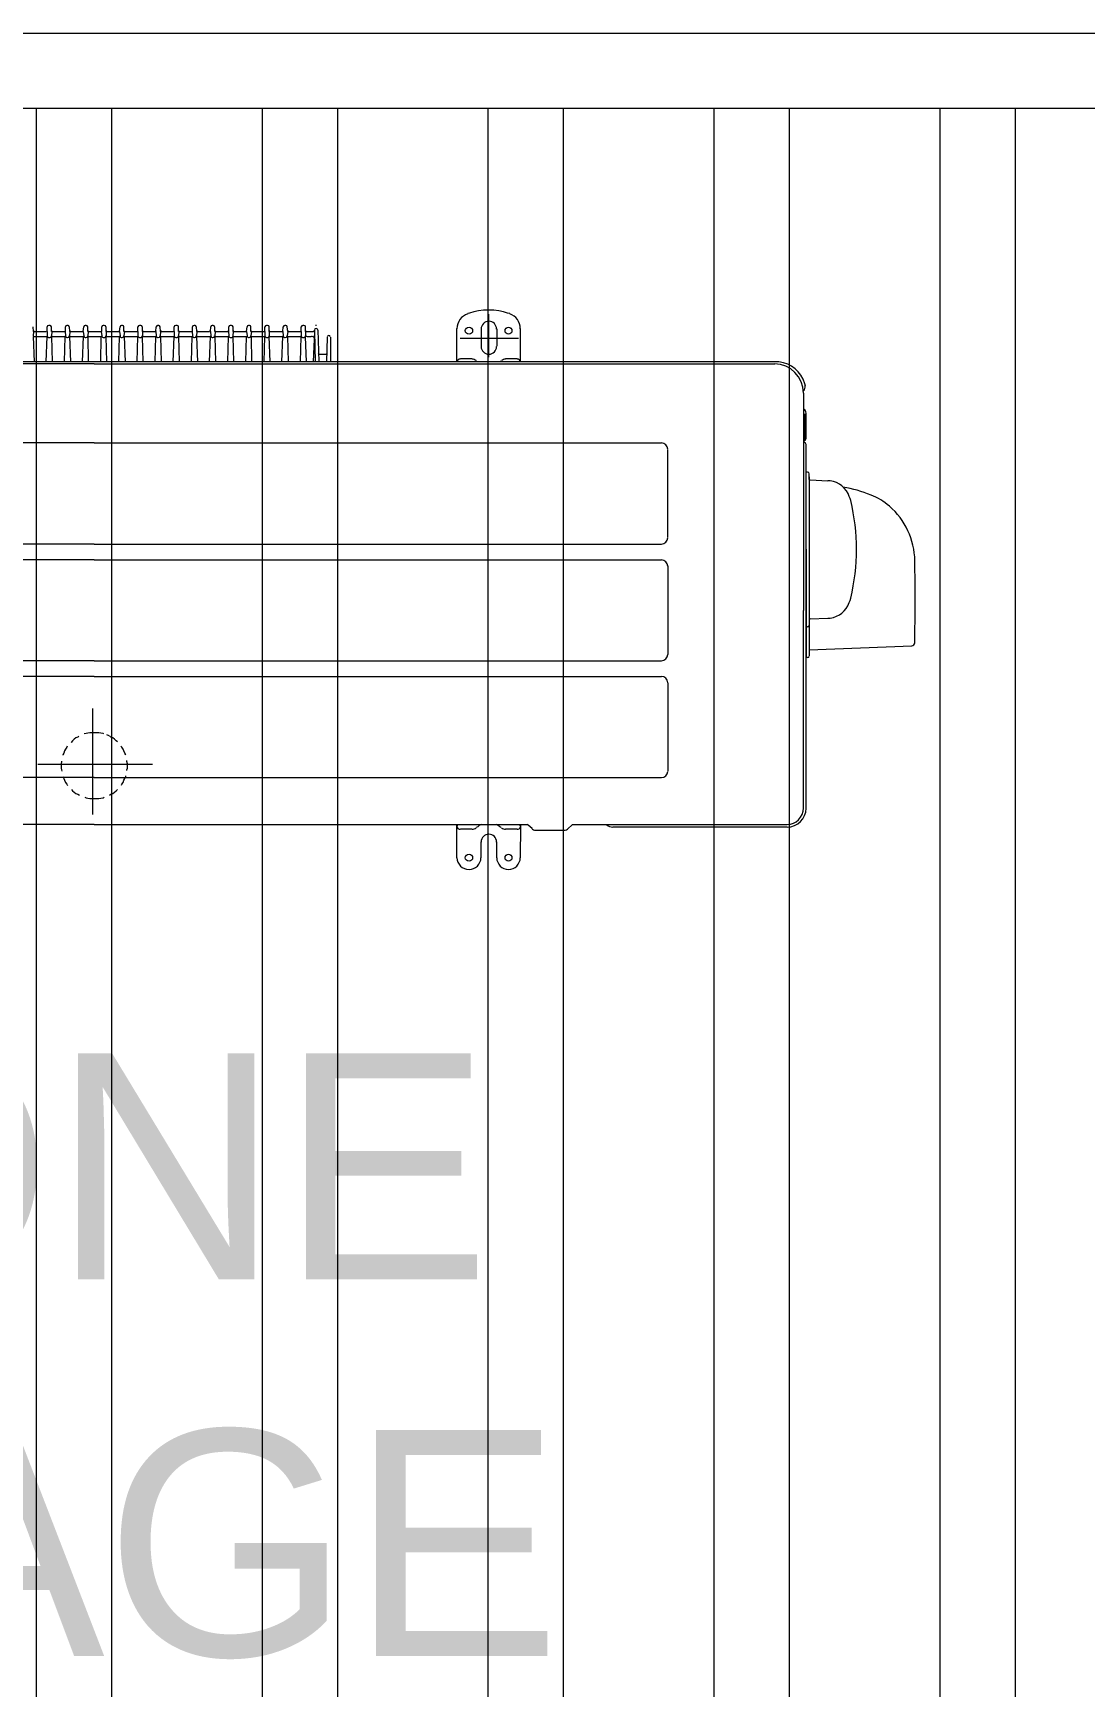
# Model space of a CAD drawing. Header units: inches. Extents: x -114 to 635, y -137 to 57.
# Drawn here: x -49.757 to -49.058, y 29.563 to 30.661 of the extents above; entities that cross this region are included whole.
import ezdxf

# ---------------------------------------------------------------- set-up
doc = ezdxf.new("R2010")
doc.units = ezdxf.units.IN
doc.header["$MEASUREMENT"] = 0
doc.layers.get('0').update_dxf_attribs({"lineweight": 5})
for name, color, linetype, lineweight in [('GENERAL TEXT', 4, 'Continuous', 5), ('HATCH', 15, 'Continuous', 0), ('UTILITIES', 141, 'Continuous', 0)]:
    doc.layers.add(name, color=color, linetype=linetype, lineweight=lineweight)
doc.styles.get("Standard").update_dxf_attribs({"font": 'arial.ttf'})

# ---------------------------------------------------------------- blocks, each defined once
blk = doc.blocks.new('AC PLAN')
for p, q in [((196623.4, 93437.3), (196623.4, 93453.2)), ((196624, 93437.4), (196624, 93453.2))]:
    blk.add_line(p, q)
blk.add_lwpolyline([(196626.1, 93297), (196694.2, 93299.6, 0.397089), (196696.1, 93301.6, 0.009553), (196696.2, 93356.1, 0.212893), (196679.3, 93392.3, 0.083936), (196667.1, 93399.7, 0.050382), (196648.6, 93405, 0.116758)], format="xyb")
for points, knots in [([(196427.3, 93520.1), (196427.3, 93520.1), (196425.8, 93520.4), (196425.8, 93520.4), (196425.8, 93520.4), (196418.9, 93523.1), (196407.7, 93523.1), (196400.6, 93520.4), (196400.6, 93520.4), (196400.6, 93520.4), (196399.5, 93520.1), (196399.5, 93520.1)], [0, 0, 0, 0, 0.333333, 0.333333, 0.333333, 0.333333, 0.666667, 0.666667, 0.666667, 0.666667, 1, 1, 1, 1]), ([(196402.6, 93508.8), (196402.6, 93510), (196401.5, 93511.1), (196400.2, 93511.1), (196400.2, 93511.1), (196398.8, 93511.1), (196397.7, 93510), (196397.7, 93508.8), (196397.7, 93508.8), (196397.7, 93507.5), (196398.8, 93506.5), (196400.2, 93506.5), (196400.2, 93506.5), (196401.5, 93506.5), (196402.6, 93507.5), (196402.6, 93508.8)], [0, 0, 0, 0, 0.25, 0.25, 0.25, 0.25, 0.5, 0.5, 0.5, 0.5, 0.75, 0.75, 0.75, 0.75, 1, 1, 1, 1]), ([(196428.7, 93508.8), (196428.7, 93510), (196427.7, 93511.1), (196426.4, 93511.1), (196426.4, 93511.1), (196425.1, 93511.1), (196424.1, 93510), (196424.1, 93508.8), (196424.1, 93508.8), (196424.1, 93507.5), (196425.1, 93506.5), (196426.4, 93506.5), (196426.4, 93506.5), (196427.7, 93506.5), (196428.7, 93507.5), (196428.7, 93508.8)], [0, 0, 0, 0, 0.25, 0.25, 0.25, 0.25, 0.5, 0.5, 0.5, 0.5, 0.75, 0.75, 0.75, 0.75, 1, 1, 1, 1]), ([(196623.5, 93472), (196623.5, 93472), (196623.2, 93473.5), (196623.2, 93473.5), (196623.2, 93473.5), (196620.2, 93482), (196614.6, 93486.7), (196605.8, 93488.2), (196605.8, 93488.2), (196605.8, 93488.2), (196603.2, 93488.2), (196603.2, 93488.2)], [0, 0, 0, 0, 0.333333, 0.333333, 0.333333, 0.333333, 0.666667, 0.666667, 0.666667, 0.666667, 1, 1, 1, 1]), ([(196653.3, 93397.3), (196653.3, 93397.3), (196652.7, 93398.7), (196652.7, 93398.7), (196652.7, 93398.7), (196650.8, 93404.1), (196645.8, 93408.5), (196640, 93409.2), (196640, 93409.2), (196640, 93409.2), (196638.5, 93409.2), (196638.5, 93409.2)], [0, 0, 0, 0, 0.333333, 0.333333, 0.333333, 0.333333, 0.666667, 0.666667, 0.666667, 0.666667, 1, 1, 1, 1]), ([(196653.3, 93329.7), (196653.3, 93329.7), (196653.6, 93331.2), (196653.6, 93331.2), (196653.6, 93331.2), (196658.9, 93353), (196658.7, 93374.2), (196653.6, 93396.1), (196653.6, 93396.1), (196653.6, 93396.1), (196653.3, 93397.3), (196653.3, 93397.3)], [0, 0, 0, 0, 0.333333, 0.333333, 0.333333, 0.333333, 0.666667, 0.666667, 0.666667, 0.666667, 1, 1, 1, 1]), ([(196638.5, 93317.9), (196638.5, 93317.9), (196640, 93317.9), (196640, 93317.9), (196640, 93317.9), (196646.2, 93319), (196650.4, 93322.4), (196652.7, 93328.3), (196652.7, 93328.3), (196652.7, 93328.3), (196653.3, 93329.7), (196653.3, 93329.7)], [0, 0, 0, 0, 0.333333, 0.333333, 0.333333, 0.333333, 0.666667, 0.666667, 0.666667, 0.666667, 1, 1, 1, 1]), ([(196154.3, 93241.9), (196154.3, 93241.9), (196152.8, 93241.9), (196152.8, 93241.9), (196152.8, 93241.9), (196152.8, 93241.9), (196151.4, 93241.9), (196151.4, 93241.9), (196151.4, 93241.9), (196151.4, 93241.9), (196149.9, 93241.9), (196149.9, 93241.9), (196149.9, 93241.9), (196149.9, 93241.9), (196148.5, 93241.9), (196148.5, 93241.9)], [0, 0, 0, 0, 0.25, 0.25, 0.25, 0.25, 0.5, 0.5, 0.5, 0.5, 0.75, 0.75, 0.75, 0.75, 1, 1, 1, 1]), ([(196129.4, 93221.3), (196129.4, 93221.3), (196129.4, 93219.9), (196129.4, 93219.9), (196129.4, 93219.9), (196129.4, 93219.9), (196129.4, 93218.4), (196129.4, 93218.4)], [0, 0, 0, 0, 0.5, 0.5, 0.5, 0.5, 1, 1, 1, 1]), ([(196173.4, 93218.4), (196173.4, 93218.4), (196173.4, 93219.9), (196173.4, 93219.9), (196173.4, 93219.9), (196173.4, 93219.9), (196173.4, 93221.3), (196173.4, 93221.3)], [0, 0, 0, 0, 0.5, 0.5, 0.5, 0.5, 1, 1, 1, 1]), ([(196136.9, 93203.4), (196136.9, 93203.4), (196138.1, 93202.5), (196138.1, 93202.5), (196138.1, 93202.5), (196138.1, 93202.5), (196139.2, 93201.6), (196139.2, 93201.6)], [0, 0, 0, 0, 0.5, 0.5, 0.5, 0.5, 1, 1, 1, 1]), ([(196139.2, 93201.6), (196139.2, 93201.6), (196140.4, 93201), (196140.4, 93201), (196140.4, 93201), (196140.4, 93201), (196141.5, 93200.5), (196141.5, 93200.5)], [0, 0, 0, 0, 0.5, 0.5, 0.5, 0.5, 1, 1, 1, 1]), ([(196148.5, 93198.2), (196148.5, 93198.2), (196149.9, 93198.2), (196149.9, 93198.2), (196149.9, 93198.2), (196149.9, 93198.2), (196151.4, 93198.2), (196151.4, 93198.2)], [0, 0, 0, 0, 0.5, 0.5, 0.5, 0.5, 1, 1, 1, 1]), ([(196151.4, 93198.2), (196151.4, 93198.2), (196152.8, 93198.2), (196152.8, 93198.2), (196152.8, 93198.2), (196152.8, 93198.2), (196154.3, 93198.2), (196154.3, 93198.2)], [0, 0, 0, 0, 0.5, 0.5, 0.5, 0.5, 1, 1, 1, 1]), ([(196163.6, 93201.6), (196163.6, 93201.6), (196164.7, 93202.5), (196164.7, 93202.5), (196164.7, 93202.5), (196164.7, 93202.5), (196165.9, 93203.4), (196165.9, 93203.4)], [0, 0, 0, 0, 0.5, 0.5, 0.5, 0.5, 1, 1, 1, 1]), ([(196408.2, 93180.9), (196408.2, 93180.9), (196407, 93180.4), (196407, 93180.4), (196407, 93180.4), (196407, 93180.4), (196406.1, 93179.5), (196406.1, 93179.5), (196406.1, 93179.5), (196406.1, 93179.5), (196405, 93178.9), (196405, 93178.9)], [0, 0, 0, 0, 0.333333, 0.333333, 0.333333, 0.333333, 0.666667, 0.666667, 0.666667, 0.666667, 1, 1, 1, 1]), ([(196421.5, 93178.9), (196421.5, 93178.9), (196420.6, 93179.5), (196420.6, 93179.5), (196420.6, 93179.5), (196420.6, 93179.5), (196419.5, 93180.4), (196419.5, 93180.4), (196419.5, 93180.4), (196419.5, 93180.4), (196418.3, 93180.9), (196418.3, 93180.9)], [0, 0, 0, 0, 0.333333, 0.333333, 0.333333, 0.333333, 0.666667, 0.666667, 0.666667, 0.666667, 1, 1, 1, 1]), ([(196402.6, 93158.9), (196402.6, 93160.1), (196401.5, 93161.2), (196400.2, 93161.2), (196400.2, 93161.2), (196398.8, 93161.2), (196397.7, 93160.1), (196397.7, 93158.9), (196397.7, 93158.9), (196397.7, 93157.6), (196398.8, 93156.6), (196400.2, 93156.6), (196400.2, 93156.6), (196401.5, 93156.6), (196402.6, 93157.6), (196402.6, 93158.9)], [0, 0, 0, 0, 0.25, 0.25, 0.25, 0.25, 0.5, 0.5, 0.5, 0.5, 0.75, 0.75, 0.75, 0.75, 1, 1, 1, 1]), ([(196428.7, 93158.9), (196428.7, 93160.1), (196427.7, 93161.2), (196426.4, 93161.2), (196426.4, 93161.2), (196425.1, 93161.2), (196424.1, 93160.1), (196424.1, 93158.9), (196424.1, 93158.9), (196424.1, 93157.6), (196425.1, 93156.6), (196426.4, 93156.6), (196426.4, 93156.6), (196427.7, 93156.6), (196428.7, 93157.6), (196428.7, 93158.9)], [0, 0, 0, 0, 0.25, 0.25, 0.25, 0.25, 0.5, 0.5, 0.5, 0.5, 0.75, 0.75, 0.75, 0.75, 1, 1, 1, 1])]:
    blk.add_open_spline(points, degree=3, knots=knots)
for points in [[(196111.1, 93508.2), (196111.1, 93508.2), (196110.8, 93511.4), (196110.8, 93511.4)], [(196121.2, 93512.2), (196120.6, 93512.2), (196120.1, 93511.8), (196120.1, 93511.3)], [(196120.1, 93508.2), (196120.1, 93508.2), (196120.1, 93511.4), (196120.1, 93511.4)], [(196121.8, 93512.3), (196121.8, 93512.3), (196121.3, 93512.3), (196121.3, 93512.3)], [(196122.9, 93511.3), (196122.9, 93511.8), (196122.5, 93512.2), (196122, 93512.2)], [(196123, 93508.2), (196123, 93508.2), (196123, 93511.4), (196123, 93511.4)], [(196133.2, 93512.2), (196132.7, 93512.2), (196132.3, 93511.8), (196132.3, 93511.3)], [(196132.3, 93508.2), (196132.3, 93508.2), (196132.3, 93511.4), (196132.3, 93511.4)], [(196134, 93512.3), (196134, 93512.3), (196133.4, 93512.3), (196133.4, 93512.3)], [(196134.8, 93511.3), (196134.8, 93511.8), (196134.3, 93512.2), (196133.8, 93512.2)], [(196135.2, 93508.2), (196135.2, 93508.2), (196134.9, 93511.4), (196134.9, 93511.4)], [(196144.1, 93508.2), (196144.1, 93508.2), (196144.4, 93511.4), (196144.4, 93511.4)], [(196145.4, 93512.2), (196144.9, 93512.2), (196144.5, 93511.8), (196144.4, 93511.3)], [(196145.9, 93512.3), (196145.9, 93512.3), (196145.3, 93512.3), (196145.3, 93512.3)], [(196147, 93511.3), (196147, 93511.8), (196146.5, 93512.2), (196146, 93512.2)], [(196147, 93508.2), (196147, 93508.2), (196147, 93511.4), (196147, 93511.4)], [(196157.3, 93512.2), (196156.8, 93512.2), (196156.3, 93511.8), (196156.3, 93511.3)], [(196156.3, 93508.2), (196156.3, 93508.2), (196156.3, 93511.4), (196156.3, 93511.4)], [(196158, 93512.3), (196158, 93512.3), (196157.5, 93512.3), (196157.5, 93512.3)], [(196159.1, 93511.3), (196159.1, 93511.8), (196158.6, 93512.2), (196158, 93512.2)], [(196159.2, 93508.2), (196159.2, 93508.2), (196159.2, 93511.4), (196159.2, 93511.4)], [(196168.2, 93508.2), (196168.2, 93508.2), (196168.5, 93511.4), (196168.5, 93511.4)], [(196169.5, 93512.2), (196168.9, 93512.2), (196168.5, 93511.8), (196168.5, 93511.3)], [(196170.2, 93512.3), (196170.2, 93512.3), (196169.4, 93512.3), (196169.4, 93512.3)], [(196171, 93511.3), (196171, 93511.8), (196170.6, 93512.2), (196170, 93512.2)], [(196171.1, 93508.2), (196171.1, 93508.2), (196171.1, 93511.4), (196171.1, 93511.4)], [(196181.4, 93512.2), (196180.8, 93512.2), (196180.4, 93511.8), (196180.4, 93511.3)], [(196180.4, 93508.2), (196180.4, 93508.2), (196180.4, 93511.4), (196180.4, 93511.4)], [(196182.1, 93512.3), (196182.1, 93512.3), (196181.5, 93512.3), (196181.5, 93512.3)], [(196183.2, 93511.3), (196183.2, 93511.8), (196182.7, 93512.2), (196182.2, 93512.2)], [(196183.3, 93508.2), (196183.3, 93508.2), (196183.3, 93511.4), (196183.3, 93511.4)], [(196192.3, 93508.2), (196192.3, 93508.2), (196192.5, 93511.4), (196192.5, 93511.4)], [(196193.5, 93512.2), (196193, 93512.2), (196192.6, 93511.8), (196192.5, 93511.3)], [(196194.3, 93512.3), (196194.3, 93512.3), (196193.4, 93512.3), (196193.4, 93512.3)], [(196195.1, 93511.3), (196195.1, 93511.8), (196194.6, 93512.2), (196194.1, 93512.2)], [(196195.4, 93508.2), (196195.4, 93508.2), (196195.2, 93511.4), (196195.2, 93511.4)], [(196205.6, 93512.2), (196204.9, 93512.2), (196204.4, 93511.8), (196204.4, 93511.3)], [(196204.4, 93508.2), (196204.4, 93508.2), (196204.4, 93511.4), (196204.4, 93511.4)], [(196206.2, 93512.3), (196206.2, 93512.3), (196205.6, 93512.3), (196205.6, 93512.3)], [(196207.3, 93511.3), (196207.3, 93511.8), (196206.8, 93512.2), (196206.3, 93512.2)], [(196207.3, 93508.2), (196207.3, 93508.2), (196207.3, 93511.4), (196207.3, 93511.4)], [(196217.6, 93512.2), (196217, 93512.2), (196216.6, 93511.8), (196216.6, 93511.3)], [(196216.6, 93508.2), (196216.6, 93508.2), (196216.6, 93511.4), (196216.6, 93511.4)], [(196218.4, 93512.3), (196218.4, 93512.3), (196217.8, 93512.3), (196217.8, 93512.3)], [(196219.1, 93511.3), (196219.1, 93511.8), (196218.7, 93512.2), (196218.2, 93512.2)], [(196219.5, 93508.2), (196219.5, 93508.2), (196219.2, 93511.4), (196219.2, 93511.4)], [(196228.5, 93508.2), (196228.5, 93508.2), (196228.8, 93511.4), (196228.8, 93511.4)], [(196229.8, 93512.2), (196229.2, 93512.2), (196228.8, 93511.8), (196228.8, 93511.3)], [(196230.2, 93512.3), (196230.2, 93512.3), (196229.6, 93512.3), (196229.6, 93512.3)], [(196231.3, 93511.3), (196231.3, 93511.8), (196230.9, 93512.2), (196230.3, 93512.2)], [(196231.4, 93508.2), (196231.4, 93508.2), (196231.4, 93511.4), (196231.4, 93511.4)], [(196241.6, 93512.2), (196241.1, 93512.2), (196240.7, 93511.8), (196240.7, 93511.3)], [(196240.7, 93508.2), (196240.7, 93508.2), (196240.7, 93511.4), (196240.7, 93511.4)], [(196242.4, 93512.3), (196242.4, 93512.3), (196241.8, 93512.3), (196241.8, 93512.3)], [(196243.5, 93511.3), (196243.5, 93511.8), (196243, 93512.2), (196242.4, 93512.2)], [(196243.6, 93508.2), (196243.6, 93508.2), (196243.6, 93511.4), (196243.6, 93511.4)], [(196252.5, 93508.2), (196252.5, 93508.2), (196252.8, 93511.4), (196252.8, 93511.4)], [(196253.8, 93512.2), (196253.3, 93512.2), (196252.8, 93511.8), (196252.8, 93511.3)], [(196254.3, 93512.3), (196254.3, 93512.3), (196253.7, 93512.3), (196253.7, 93512.3)], [(196255.4, 93511.3), (196255.4, 93511.8), (196254.9, 93512.2), (196254.4, 93512.2)], [(196255.4, 93508.2), (196255.4, 93508.2), (196255.4, 93511.4), (196255.4, 93511.4)], [(196265.7, 93512.2), (196265.1, 93512.2), (196264.7, 93511.8), (196264.7, 93511.3)], [(196264.7, 93508.2), (196264.7, 93508.2), (196264.7, 93511.4), (196264.7, 93511.4)], [(196266.4, 93512.3), (196266.4, 93512.3), (196265.9, 93512.3), (196265.9, 93512.3)], [(196267.5, 93511.3), (196267.5, 93511.8), (196267, 93512.2), (196266.4, 93512.2)], [(196267.6, 93508.2), (196267.6, 93508.2), (196267.6, 93511.4), (196267.6, 93511.4)], [(196276.6, 93508.2), (196276.6, 93508.2), (196276.9, 93511.4), (196276.9, 93511.4)], [(196277.9, 93512.2), (196277.3, 93512.2), (196276.9, 93511.8), (196276.9, 93511.3)], [(196278.6, 93512.3), (196278.6, 93512.3), (196277.8, 93512.3), (196277.8, 93512.3)], [(196279.4, 93511.3), (196279.4, 93511.8), (196279, 93512.2), (196278.4, 93512.2)], [(196279.8, 93508.2), (196279.8, 93508.2), (196279.5, 93511.4), (196279.5, 93511.4)], [(196289.9, 93512.2), (196289.3, 93512.2), (196288.8, 93511.8), (196288.8, 93511.3)], [(196288.8, 93508.2), (196288.8, 93508.2), (196288.8, 93511.4), (196288.8, 93511.4)], [(196290.5, 93512.3), (196290.5, 93512.3), (196289.9, 93512.3), (196289.9, 93512.3)], [(196291.6, 93511.3), (196291.6, 93511.8), (196291.2, 93512.2), (196290.6, 93512.2)], [(196291.7, 93508.2), (196291.7, 93508.2), (196291.7, 93511.4), (196291.7, 93511.4)], [(196298.9, 93512.3), (196298.9, 93512.3), (196298.3, 93512.3), (196298.3, 93512.3)], [(196399.3, 93520), (196395.1, 93518.6), (196392.2, 93514.6), (196392.2, 93510.1)], [(196413.4, 93515.1), (196410.5, 93515.1), (196408.2, 93512.7), (196408.2, 93509.8)], [(196413.4, 93491.2), (196413.4, 93491.2), (196413.4, 93519.7), (196413.4, 93519.7)], [(196418.5, 93509.8), (196418.5, 93512.7), (196416.2, 93515.1), (196413.4, 93515.1)], [(196434.2, 93510.1), (196434.2, 93514.6), (196431.4, 93518.6), (196427.2, 93520)], [(196111.1, 93508.2), (196111.1, 93508.2), (196110.8, 93505.3), (196110.8, 93505.3)], [(196111.2, 93505), (196111.1, 93505), (196110.9, 93504.9), (196110.9, 93504.8)], [(196111.1, 93508.8), (196111.1, 93508.5), (196111.3, 93508.2), (196111.5, 93508.2)], [(196111.1, 93508.2), (196111.1, 93508.2), (196111.1, 93508.2), (196111.1, 93508.2)], [(196111.1, 93505), (196111.1, 93505), (196119.8, 93505), (196119.8, 93505)], [(196111.7, 93488.2), (196111.7, 93488.2), (196111.1, 93505), (196111.1, 93505)], [(196111.7, 93488.2), (196111.7, 93488.2), (196111.1, 93505), (196111.1, 93505)], [(196111.4, 93508.2), (196111.4, 93508.2), (196119.5, 93508.2), (196119.5, 93508.2)], [(196119.5, 93488.2), (196119.5, 93488.2), (196120.1, 93505), (196120.1, 93505)], [(196119.6, 93508.2), (196119.8, 93508.2), (196120, 93508.5), (196120, 93508.8)], [(196120.3, 93504.8), (196120.2, 93504.9), (196120.1, 93505), (196119.9, 93505)], [(196120.1, 93508.2), (196120.1, 93508.2), (196120.1, 93508.2), (196120.1, 93508.2)], [(196120.1, 93508.2), (196120.1, 93508.2), (196120.1, 93505.3), (196120.1, 93505.3)], [(196120.1, 93505.4), (196120.2, 93504.7), (196120.8, 93504.1), (196121.6, 93504.2)], [(196121.6, 93504.2), (196122.3, 93504.2), (196122.9, 93504.7), (196122.9, 93505.4)], [(196123.3, 93505), (196123, 93505), (196122.9, 93504.9), (196122.8, 93504.8)], [(196123, 93508.8), (196123, 93508.5), (196123.3, 93508.2), (196123.6, 93508.2)], [(196123, 93508.2), (196123, 93508.2), (196123.3, 93508.2), (196123.3, 93508.2)], [(196123.3, 93508.2), (196123.3, 93508.2), (196123, 93505.3), (196123, 93505.3)], [(196123.3, 93505), (196123.3, 93505), (196132, 93505), (196132, 93505)], [(196123.6, 93488.2), (196123.6, 93488.2), (196123.3, 93505), (196123.3, 93505)], [(196123.6, 93508.2), (196123.6, 93508.2), (196131.7, 93508.2), (196131.7, 93508.2)], [(196131.7, 93508.2), (196132, 93508.2), (196132.2, 93508.5), (196132.2, 93508.8)], [(196131.7, 93488.2), (196131.7, 93488.2), (196132, 93505), (196132, 93505)], [(196132.4, 93504.8), (196132.3, 93504.9), (196132.2, 93505), (196131.9, 93505)], [(196132, 93508.2), (196132, 93508.2), (196132.3, 93508.2), (196132.3, 93508.2)], [(196132, 93508.2), (196132, 93508.2), (196132.3, 93505.3), (196132.3, 93505.3)], [(196132.3, 93505.4), (196132.3, 93504.7), (196132.9, 93504.1), (196133.6, 93504.2)], [(196133.6, 93504.2), (196134.2, 93504.2), (196134.8, 93504.7), (196134.8, 93505.4)], [(196135.2, 93508.2), (196135.2, 93508.2), (196134.9, 93505.3), (196134.9, 93505.3)], [(196135.3, 93505), (196135.1, 93505), (196135, 93504.9), (196134.9, 93504.8)], [(196135.2, 93508.8), (196135.2, 93508.5), (196135.4, 93508.2), (196135.6, 93508.2)], [(196135.2, 93508.2), (196135.2, 93508.2), (196135.2, 93508.2), (196135.2, 93508.2)], [(196135.7, 93488.2), (196135.7, 93488.2), (196135.2, 93505), (196135.2, 93505)], [(196135.5, 93505), (196135.5, 93505), (196143.9, 93505), (196143.9, 93505)], [(196135.7, 93508.2), (196135.7, 93508.2), (196143.6, 93508.2), (196143.6, 93508.2)], [(196143.6, 93488.2), (196143.6, 93488.2), (196144.2, 93505), (196144.2, 93505)], [(196143.7, 93508.2), (196143.9, 93508.2), (196144.1, 93508.5), (196144.1, 93508.8)], [(196144.3, 93504.8), (196144.3, 93504.9), (196144.1, 93505), (196144, 93505)], [(196144.1, 93508.2), (196144.1, 93508.2), (196144.4, 93505.3), (196144.4, 93505.3)], [(196144.2, 93508.2), (196144.2, 93508.2), (196144.2, 93508.2), (196144.2, 93508.2)], [(196144.4, 93505.4), (196144.5, 93504.7), (196145.1, 93504.1), (196145.8, 93504.2)], [(196145.8, 93504.2), (196146.4, 93504.2), (196146.9, 93504.7), (196147, 93505.4)], [(196147.3, 93505), (196147.1, 93505), (196146.9, 93504.9), (196146.8, 93504.8)], [(196147.3, 93508.2), (196147.3, 93508.2), (196147, 93505.3), (196147, 93505.3)], [(196147.1, 93508.8), (196147.1, 93508.5), (196147.3, 93508.2), (196147.6, 93508.2)], [(196147.1, 93508.2), (196147.1, 93508.2), (196147.3, 93508.2), (196147.3, 93508.2)], [(196147.3, 93505), (196147.3, 93505), (196156, 93505), (196156, 93505)], [(196147.6, 93488.2), (196147.6, 93488.2), (196147.3, 93505), (196147.3, 93505)], [(196147.6, 93508.2), (196147.6, 93508.2), (196155.7, 93508.2), (196155.7, 93508.2)], [(196155.7, 93508.2), (196156, 93508.2), (196156.2, 93508.5), (196156.3, 93508.8)], [(196155.7, 93488.2), (196155.7, 93488.2), (196156, 93505), (196156, 93505)], [(196156, 93508.2), (196156, 93508.2), (196156.3, 93508.2), (196156.3, 93508.2)], [(196156, 93508.2), (196156, 93508.2), (196156.3, 93505.3), (196156.3, 93505.3)], [(196156.5, 93504.8), (196156.4, 93504.9), (196156.2, 93505), (196156, 93505)], [(196156.3, 93505.4), (196156.4, 93504.7), (196157.1, 93504.1), (196157.8, 93504.2)], [(196157.8, 93504.2), (196158.5, 93504.2), (196159.1, 93504.7), (196159.1, 93505.4)], [(196159.5, 93505), (196159.3, 93505), (196159.1, 93504.9), (196159, 93504.8)], [(196159.2, 93508.8), (196159.2, 93508.5), (196159.4, 93508.2), (196159.6, 93508.2)], [(196159.2, 93508.2), (196159.2, 93508.2), (196159.2, 93508.2), (196159.2, 93508.2)], [(196159.2, 93508.2), (196159.2, 93508.2), (196159.2, 93505.3), (196159.2, 93505.3)], [(196159.8, 93488.2), (196159.8, 93488.2), (196159.2, 93505), (196159.2, 93505)], [(196159.5, 93505), (196159.5, 93505), (196168.2, 93505), (196168.2, 93505)], [(196159.8, 93508.2), (196159.8, 93508.2), (196167.9, 93508.2), (196167.9, 93508.2)], [(196167.6, 93488.2), (196167.6, 93488.2), (196168.2, 93505), (196168.2, 93505)], [(196167.7, 93508.2), (196168, 93508.2), (196168.1, 93508.5), (196168.1, 93508.8)], [(196168.4, 93504.8), (196168.3, 93504.9), (196168.2, 93505), (196168, 93505)], [(196168.2, 93508.2), (196168.2, 93508.2), (196168.2, 93508.2), (196168.2, 93508.2)], [(196168.2, 93508.2), (196168.2, 93508.2), (196168.5, 93505.3), (196168.5, 93505.3)], [(196168.5, 93505.4), (196168.5, 93504.7), (196169.1, 93504.1), (196169.8, 93504.2)], [(196169.8, 93504.2), (196170.5, 93504.2), (196171, 93504.7), (196171, 93505.4)], [(196171.4, 93505), (196171.2, 93505), (196171, 93504.9), (196170.9, 93504.8)], [(196171.1, 93508.8), (196171.1, 93508.5), (196171.4, 93508.2), (196171.6, 93508.2)], [(196171.1, 93508.2), (196171.1, 93508.2), (196171.4, 93508.2), (196171.4, 93508.2)], [(196171.4, 93508.2), (196171.4, 93508.2), (196171.1, 93505.3), (196171.1, 93505.3)], [(196171.4, 93505), (196171.4, 93505), (196180.1, 93505), (196180.1, 93505)], [(196172, 93488.2), (196172, 93488.2), (196171.4, 93505), (196171.4, 93505)], [(196171.7, 93508.2), (196171.7, 93508.2), (196179.8, 93508.2), (196179.8, 93508.2)], [(196179.8, 93508.2), (196180.1, 93508.2), (196180.3, 93508.5), (196180.3, 93508.8)], [(196179.8, 93488.2), (196179.8, 93488.2), (196180.4, 93505), (196180.4, 93505)], [(196180.5, 93504.8), (196180.5, 93504.9), (196180.3, 93505), (196180, 93505)], [(196180.4, 93508.2), (196180.4, 93508.2), (196180.4, 93508.2), (196180.4, 93508.2)], [(196180.4, 93508.2), (196180.4, 93508.2), (196180.4, 93505.3), (196180.4, 93505.3)], [(196180.4, 93505.4), (196180.4, 93504.7), (196181.1, 93504.1), (196181.9, 93504.2)], [(196181.9, 93504.2), (196182.6, 93504.2), (196183.2, 93504.7), (196183.2, 93505.4)], [(196183.5, 93505), (196183.3, 93505), (196183.1, 93504.9), (196183, 93504.8)], [(196183.3, 93508.8), (196183.3, 93508.5), (196183.5, 93508.2), (196183.8, 93508.2)], [(196183.3, 93508.2), (196183.3, 93508.2), (196183.3, 93508.2), (196183.3, 93508.2)], [(196183.3, 93508.2), (196183.3, 93508.2), (196183.3, 93505.3), (196183.3, 93505.3)], [(196183.9, 93488.2), (196183.9, 93488.2), (196183.3, 93505), (196183.3, 93505)], [(196183.6, 93505), (196183.6, 93505), (196192.3, 93505), (196192.3, 93505)], [(196183.9, 93508.2), (196183.9, 93508.2), (196192, 93508.2), (196192, 93508.2)], [(196191.7, 93488.2), (196191.7, 93488.2), (196192.3, 93505), (196192.3, 93505)], [(196191.9, 93508.2), (196192.2, 93508.2), (196192.5, 93508.5), (196192.5, 93508.8)], [(196192.7, 93504.8), (196192.6, 93504.9), (196192.4, 93505), (196192.2, 93505)], [(196192.3, 93508.2), (196192.3, 93508.2), (196192.3, 93508.2), (196192.3, 93508.2)], [(196192.3, 93508.2), (196192.3, 93508.2), (196192.5, 93505.3), (196192.5, 93505.3)], [(196192.5, 93505.4), (196192.6, 93504.7), (196193.2, 93504.1), (196193.9, 93504.2)], [(196193.9, 93504.2), (196194.5, 93504.2), (196195.1, 93504.7), (196195.1, 93505.4)], [(196195.4, 93508.2), (196195.4, 93508.2), (196195.2, 93505.3), (196195.2, 93505.3)], [(196195.6, 93505), (196195.4, 93505), (196195.3, 93504.9), (196195.2, 93504.8)], [(196195.5, 93508.8), (196195.5, 93508.5), (196195.6, 93508.2), (196195.8, 93508.2)], [(196195.5, 93508.2), (196195.5, 93508.2), (196195.5, 93508.2), (196195.5, 93508.2)], [(196195.5, 93505), (196195.5, 93505), (196204.1, 93505), (196204.1, 93505)], [(196196, 93488.2), (196196, 93488.2), (196195.5, 93505), (196195.5, 93505)], [(196195.7, 93508.2), (196195.7, 93508.2), (196203.8, 93508.2), (196203.8, 93508.2)], [(196203.8, 93508.2), (196204.1, 93508.2), (196204.4, 93508.5), (196204.4, 93508.8)], [(196203.8, 93488.2), (196203.8, 93488.2), (196204.4, 93505), (196204.4, 93505)], [(196204.6, 93504.8), (196204.5, 93504.9), (196204.3, 93505), (196204.1, 93505)], [(196204.4, 93508.2), (196204.4, 93508.2), (196204.4, 93508.2), (196204.4, 93508.2)], [(196204.4, 93508.2), (196204.4, 93508.2), (196204.4, 93505.3), (196204.4, 93505.3)], [(196204.4, 93505.4), (196204.5, 93504.7), (196205.2, 93504.1), (196206, 93504.2)], [(196206, 93504.2), (196206.6, 93504.2), (196207.2, 93504.7), (196207.3, 93505.4)], [(196207.6, 93505), (196207.4, 93505), (196207.2, 93504.9), (196207.1, 93504.8)], [(196207.3, 93508.8), (196207.3, 93508.5), (196207.6, 93508.2), (196207.9, 93508.2)], [(196207.3, 93508.2), (196207.3, 93508.2), (196207.6, 93508.2), (196207.6, 93508.2)], [(196207.6, 93508.2), (196207.6, 93508.2), (196207.3, 93505.3), (196207.3, 93505.3)], [(196207.6, 93505), (196207.6, 93505), (196216.3, 93505), (196216.3, 93505)], [(196207.9, 93488.2), (196207.9, 93488.2), (196207.6, 93505), (196207.6, 93505)], [(196207.9, 93508.2), (196207.9, 93508.2), (196216, 93508.2), (196216, 93508.2)], [(196216, 93508.2), (196216.3, 93508.2), (196216.5, 93508.5), (196216.5, 93508.8)], [(196216, 93488.2), (196216, 93488.2), (196216.3, 93505), (196216.3, 93505)], [(196216.3, 93508.2), (196216.3, 93508.2), (196216.6, 93508.2), (196216.6, 93508.2)], [(196216.3, 93508.2), (196216.3, 93508.2), (196216.6, 93505.3), (196216.6, 93505.3)], [(196216.8, 93504.8), (196216.7, 93504.9), (196216.5, 93505), (196216.3, 93505)], [(196216.6, 93505.4), (196216.7, 93504.7), (196217.3, 93504.1), (196218, 93504.2)], [(196218, 93504.2), (196218.6, 93504.2), (196219.1, 93504.7), (196219.1, 93505.4)], [(196219.5, 93508.2), (196219.5, 93508.2), (196219.2, 93505.3), (196219.2, 93505.3)], [(196219.6, 93505), (196219.5, 93505), (196219.3, 93504.9), (196219.2, 93504.8)], [(196219.5, 93508.8), (196219.5, 93508.5), (196219.7, 93508.2), (196219.9, 93508.2)], [(196219.5, 93508.2), (196219.5, 93508.2), (196219.5, 93508.2), (196219.5, 93508.2)], [(196220.1, 93488.2), (196220.1, 93488.2), (196219.5, 93505), (196219.5, 93505)], [(196219.8, 93508.2), (196219.8, 93508.2), (196227.9, 93508.2), (196227.9, 93508.2)], [(196219.8, 93505), (196219.8, 93505), (196228.2, 93505), (196228.2, 93505)], [(196227.9, 93488.2), (196227.9, 93488.2), (196228.5, 93505), (196228.5, 93505)], [(196228, 93508.2), (196228.2, 93508.2), (196228.4, 93508.5), (196228.4, 93508.8)], [(196228.7, 93504.8), (196228.6, 93504.9), (196228.5, 93505), (196228.3, 93505)], [(196228.5, 93508.2), (196228.5, 93508.2), (196228.5, 93508.2), (196228.5, 93508.2)], [(196228.5, 93508.2), (196228.5, 93508.2), (196228.8, 93505.3), (196228.8, 93505.3)], [(196228.8, 93505.4), (196228.8, 93504.7), (196229.4, 93504.1), (196230.1, 93504.2)], [(196230.1, 93504.2), (196230.8, 93504.2), (196231.3, 93504.7), (196231.3, 93505.4)], [(196231.6, 93505), (196231.4, 93505), (196231.2, 93504.9), (196231.1, 93504.8)], [(196231.4, 93508.8), (196231.4, 93508.5), (196231.6, 93508.2), (196231.9, 93508.2)], [(196231.4, 93508.2), (196231.4, 93508.2), (196231.7, 93508.2), (196231.7, 93508.2)], [(196231.7, 93508.2), (196231.7, 93508.2), (196231.4, 93505.3), (196231.4, 93505.3)], [(196231.7, 93505), (196231.7, 93505), (196240.4, 93505), (196240.4, 93505)], [(196232, 93488.2), (196232, 93488.2), (196231.7, 93505), (196231.7, 93505)], [(196232, 93508.2), (196232, 93508.2), (196240.1, 93508.2), (196240.1, 93508.2)], [(196240.1, 93508.2), (196240.3, 93508.2), (196240.6, 93508.5), (196240.6, 93508.8)], [(196240.1, 93488.2), (196240.1, 93488.2), (196240.4, 93505), (196240.4, 93505)], [(196240.8, 93504.8), (196240.7, 93504.9), (196240.5, 93505), (196240.3, 93505)], [(196240.4, 93508.2), (196240.4, 93508.2), (196240.7, 93508.2), (196240.7, 93508.2)], [(196240.4, 93508.2), (196240.4, 93508.2), (196240.7, 93505.3), (196240.7, 93505.3)], [(196240.7, 93505.4), (196240.7, 93504.7), (196241.4, 93504.1), (196242.2, 93504.2)], [(196242.2, 93504.2), (196242.9, 93504.2), (196243.4, 93504.7), (196243.5, 93505.4)], [(196243.6, 93508.2), (196243.6, 93508.2), (196243.3, 93505.3), (196243.3, 93505.3)], [(196243.7, 93505), (196243.5, 93505), (196243.4, 93504.9), (196243.3, 93504.8)], [(196244.1, 93488.2), (196244.1, 93488.2), (196243.5, 93505), (196243.5, 93505)], [(196243.6, 93508.8), (196243.6, 93508.5), (196243.7, 93508.2), (196244, 93508.2)], [(196243.6, 93508.2), (196243.6, 93508.2), (196243.6, 93508.2), (196243.6, 93508.2)], [(196243.8, 93505), (196243.8, 93505), (196252.5, 93505), (196252.5, 93505)], [(196244.1, 93508.2), (196244.1, 93508.2), (196252.3, 93508.2), (196252.3, 93508.2)], [(196252, 93488.2), (196252, 93488.2), (196252.5, 93505), (196252.5, 93505)], [(196252.1, 93508.2), (196252.3, 93508.2), (196252.5, 93508.5), (196252.5, 93508.8)], [(196252.7, 93504.8), (196252.6, 93504.9), (196252.5, 93505), (196252.4, 93505)], [(196252.5, 93508.2), (196252.5, 93508.2), (196252.8, 93505.3), (196252.8, 93505.3)], [(196252.6, 93508.2), (196252.6, 93508.2), (196252.6, 93508.2), (196252.6, 93508.2)], [(196252.8, 93505.4), (196252.9, 93504.7), (196253.5, 93504.1), (196254.2, 93504.2)], [(196254.2, 93504.2), (196254.8, 93504.2), (196255.3, 93504.7), (196255.4, 93505.4)], [(196255.7, 93505), (196255.5, 93505), (196255.3, 93504.9), (196255.2, 93504.8)], [(196255.4, 93508.8), (196255.4, 93508.5), (196255.7, 93508.2), (196256, 93508.2)], [(196255.4, 93508.2), (196255.4, 93508.2), (196255.7, 93508.2), (196255.7, 93508.2)], [(196255.7, 93508.2), (196255.7, 93508.2), (196255.4, 93505.3), (196255.4, 93505.3)], [(196255.7, 93505), (196255.7, 93505), (196264.4, 93505), (196264.4, 93505)], [(196256, 93488.2), (196256, 93488.2), (196255.7, 93505), (196255.7, 93505)], [(196256, 93508.2), (196256, 93508.2), (196264.1, 93508.2), (196264.1, 93508.2)], [(196264.1, 93508.2), (196264.4, 93508.2), (196264.6, 93508.5), (196264.7, 93508.8)], [(196264.1, 93488.2), (196264.1, 93488.2), (196264.7, 93505), (196264.7, 93505)], [(196264.9, 93504.8), (196264.8, 93504.9), (196264.6, 93505), (196264.4, 93505)], [(196264.7, 93508.2), (196264.7, 93508.2), (196264.7, 93508.2), (196264.7, 93508.2)], [(196264.7, 93508.2), (196264.7, 93508.2), (196264.7, 93505.3), (196264.7, 93505.3)], [(196264.7, 93505.4), (196264.8, 93504.7), (196265.4, 93504.1), (196266.2, 93504.2)], [(196266.2, 93504.2), (196266.9, 93504.2), (196267.5, 93504.7), (196267.5, 93505.4)], [(196267.9, 93505), (196267.7, 93505), (196267.5, 93504.9), (196267.4, 93504.8)], [(196267.6, 93508.8), (196267.6, 93508.5), (196267.9, 93508.2), (196268.2, 93508.2)], [(196267.6, 93508.2), (196267.6, 93508.2), (196267.6, 93508.2), (196267.6, 93508.2)], [(196267.6, 93508.2), (196267.6, 93508.2), (196267.6, 93505.3), (196267.6, 93505.3)], [(196268.2, 93488.2), (196268.2, 93488.2), (196267.6, 93505), (196267.6, 93505)], [(196267.9, 93505), (196267.9, 93505), (196276.6, 93505), (196276.6, 93505)], [(196268.2, 93508.2), (196268.2, 93508.2), (196276.3, 93508.2), (196276.3, 93508.2)], [(196276, 93488.2), (196276, 93488.2), (196276.6, 93505), (196276.6, 93505)], [(196276.1, 93508.2), (196276.3, 93508.2), (196276.5, 93508.5), (196276.5, 93508.8)], [(196276.8, 93504.8), (196276.7, 93504.9), (196276.6, 93505), (196276.4, 93505)], [(196276.6, 93508.2), (196276.6, 93508.2), (196276.6, 93508.2), (196276.6, 93508.2)], [(196276.6, 93508.2), (196276.6, 93508.2), (196276.9, 93505.3), (196276.9, 93505.3)], [(196276.9, 93505.4), (196276.9, 93504.7), (196277.5, 93504.1), (196278.2, 93504.2)], [(196278.2, 93504.2), (196278.9, 93504.2), (196279.4, 93504.7), (196279.4, 93505.4)], [(196279.8, 93508.2), (196279.8, 93508.2), (196279.5, 93505.3), (196279.5, 93505.3)], [(196279.9, 93505), (196279.7, 93505), (196279.6, 93504.9), (196279.5, 93504.8)], [(196279.8, 93508.8), (196279.8, 93508.5), (196280, 93508.2), (196280.2, 93508.2)], [(196279.8, 93508.2), (196279.8, 93508.2), (196279.8, 93508.2), (196279.8, 93508.2)], [(196279.8, 93505), (196279.8, 93505), (196288.5, 93505), (196288.5, 93505)], [(196280.4, 93488.2), (196280.4, 93488.2), (196279.8, 93505), (196279.8, 93505)], [(196280.1, 93508.2), (196280.1, 93508.2), (196288.2, 93508.2), (196288.2, 93508.2)], [(196288.2, 93508.2), (196288.4, 93508.2), (196288.7, 93508.5), (196288.7, 93508.8)], [(196288.2, 93488.2), (196288.2, 93488.2), (196288.8, 93505), (196288.8, 93505)], [(196288.9, 93504.8), (196288.9, 93504.9), (196288.6, 93505), (196288.4, 93505)], [(196288.8, 93508.2), (196288.8, 93508.2), (196288.8, 93505.3), (196288.8, 93505.3)], [(196288.8, 93508.2), (196288.8, 93508.2), (196288.8, 93508.2), (196288.8, 93508.2)], [(196288.8, 93505.4), (196288.8, 93504.7), (196289.5, 93504.1), (196290.3, 93504.2)], [(196290.3, 93504.2), (196291, 93504.2), (196291.5, 93504.7), (196291.6, 93505.4)], [(196292.6, 93505), (196292.1, 93505), (196291.5, 93504.8), (196291.1, 93504.4)], [(196291.7, 93508.8), (196291.7, 93508.5), (196291.9, 93508.2), (196292.2, 93508.2)], [(196291.7, 93508.2), (196291.7, 93508.2), (196291.7, 93505.3), (196291.7, 93505.3)], [(196291.7, 93508.2), (196291.7, 93508.2), (196291.7, 93508.2), (196291.7, 93508.2)], [(196292.2, 93488.2), (196292.2, 93488.2), (196291.7, 93504.8), (196291.7, 93504.8)], [(196292.2, 93508.2), (196292.2, 93508.2), (196296.9, 93508.2), (196296.9, 93508.2)], [(196292.8, 93505), (196292.8, 93505), (196295.4, 93505), (196295.4, 93505)], [(196297.4, 93504), (196297, 93504.6), (196296.3, 93505), (196295.5, 93505)], [(196297.5, 93508.2), (196297.5, 93508.2), (196296.6, 93488.2), (196296.6, 93488.2)], [(196297, 93508.2), (196297.2, 93508.2), (196297.4, 93508.5), (196297.4, 93508.8)], [(196297.7, 93503.1), (196297.7, 93503.4), (196297.6, 93503.7), (196297.4, 93504)], [(196298.6, 93510.2), (196298, 93510.2), (196297.5, 93509.8), (196297.5, 93509.2)], [(196297.5, 93509.4), (196297.5, 93509.4), (196297.5, 93508.2), (196297.5, 93508.2)], [(196297.5, 93508.2), (196297.5, 93508.2), (196297.5, 93508.2), (196297.5, 93508.2)], [(196297.5, 93508.2), (196297.5, 93508.2), (196298, 93488.2), (196298, 93488.2)], [(196299.7, 93509.2), (196299.7, 93509.8), (196299.2, 93510.2), (196298.6, 93510.2)], [(196299.8, 93509.4), (196299.8, 93509.4), (196300.4, 93488.2), (196300.4, 93488.2)], [(196305.9, 93504.5), (196305.9, 93504.5), (196305.6, 93488.2), (196305.6, 93488.2)], [(196307, 93505.6), (196306.4, 93505.5), (196305.9, 93505.1), (196305.9, 93504.6)], [(196308.1, 93504.6), (196308.1, 93505.1), (196307.6, 93505.6), (196307, 93505.6)], [(196308.2, 93504.5), (196308.2, 93504.5), (196308.2, 93488.2), (196308.2, 93488.2)], [(196392.2, 93488.2), (196392.2, 93488.2), (196392.2, 93510.3), (196392.2, 93510.3)], [(196394.2, 93503.8), (196394.2, 93503.8), (196433, 93503.8), (196433, 93503.8)], [(196408.2, 93510), (196408.2, 93510), (196408.2, 93498.4), (196408.2, 93498.4)], [(196418.6, 93510), (196418.6, 93510), (196418.6, 93498.4), (196418.6, 93498.4)], [(196434.3, 93488.2), (196434.3, 93488.2), (196434.3, 93510.3), (196434.3, 93510.3)], [(196300.1, 93493.6), (196300.1, 93493.3), (196300.3, 93493.2), (196300.6, 93493.2)], [(196300.6, 93493.2), (196300.6, 93493.2), (196305.3, 93493.2), (196305.3, 93493.2)], [(196305.2, 93493.2), (196305.5, 93493.2), (196305.8, 93493.3), (196305.8, 93493.6)], [(196394.4, 93489.9), (196393.4, 93489.9), (196392.5, 93489.2), (196392.3, 93488.3)], [(196402.1, 93490), (196402.1, 93490), (196394.5, 93490), (196394.5, 93490)], [(196404.9, 93488.9), (196404.2, 93489.5), (196403.2, 93489.9), (196402.2, 93489.9)], [(196408.2, 93498.3), (196408.2, 93495.5), (196410.5, 93493.2), (196413.4, 93493.2)], [(196413.4, 93493.2), (196416.2, 93493.2), (196418.5, 93495.5), (196418.5, 93498.3)], [(196424.4, 93489.9), (196423.4, 93489.9), (196422.5, 93489.5), (196421.7, 93488.9)], [(196432.2, 93490), (196432.2, 93490), (196424.4, 93490), (196424.4, 93490)], [(196434.1, 93488.3), (196433.9, 93489.2), (196433.1, 93489.9), (196432.2, 93489.9)], [(196605.9, 93488.2), (196605.9, 93488.2), (195753.5, 93488.2), (195753.5, 93488.2)], [(196151.4, 93486.8), (196151.4, 93486.8), (195753.5, 93486.8), (195753.5, 93486.8)], [(196151.4, 93486.8), (196151.4, 93486.8), (196603.2, 93486.7), (196603.2, 93486.7)], [(196405, 93488.8), (196405, 93488.8), (196405.6, 93488.2), (196405.6, 93488.2)], [(196420.9, 93488.2), (196420.9, 93488.2), (196421.5, 93488.8), (196421.5, 93488.8)], [(196622.2, 93467.3), (196622.2, 93478), (196613.7, 93486.7), (196603.1, 93486.7)], [(196622.2, 93467.4), (196622.2, 93467.4), (196622.3, 93323.1), (196622.3, 93323.1)], [(196622.3, 93468.9), (196623.2, 93469.7), (196623.6, 93470.9), (196623.3, 93472.1)], [(196622.3, 93456.6), (196622.3, 93456.6), (196622.3, 93456.6), (196622.3, 93456.6)], [(196624, 93454), (196624, 93455.1), (196623.4, 93456.2), (196622.4, 93456.7)], [(196624, 93453.2), (196624, 93453.2), (196622.3, 93453.2), (196622.3, 93453.2)], [(196624, 93453.2), (196624, 93453.2), (196624, 93454), (196624, 93454)], [(196151.4, 93434.4), (196151.4, 93434.4), (195774.9, 93434.4), (195774.9, 93434.4)], [(196151.4, 93434.4), (196151.4, 93434.4), (196527.9, 93434.4), (196527.9, 93434.4)], [(196532.1, 93430.1), (196532.1, 93432.4), (196530.3, 93434.3), (196528, 93434.3)], [(196622.2, 93435.8), (196623.3, 93435.9), (196624, 93436.6), (196624, 93437.4)], [(196622.2, 93436.4), (196622.2, 93436.4), (196622.5, 93436.4), (196622.5, 93436.4)], [(196624, 93433.2), (196624, 93433.9), (196623.3, 93434.6), (196622.2, 93434.6)], [(196622.5, 93436.4), (196623, 93436.5), (196623.4, 93436.9), (196623.4, 93437.4)], [(196532.2, 93371.5), (196532.2, 93371.5), (196532.2, 93430), (196532.2, 93430)], [(196624, 93347.7), (196624, 93347.7), (196624, 93433.2), (196624, 93433.2)], [(196624.9, 93414.9), (196624.9, 93414.9), (196624, 93414.9), (196624, 93414.9)], [(196624, 93363.7), (196624, 93363.7), (196624, 93414.9), (196624, 93414.9)], [(196626, 93413.8), (196626, 93414.4), (196625.6, 93414.9), (196625, 93414.9)], [(196626.1, 93410), (196626.1, 93410), (196626.1, 93413.8), (196626.1, 93413.8)], [(196626.1, 93411.8), (196626.1, 93411.8), (196626.1, 93292.9), (196626.1, 93292.9)], [(196626.1, 93410.1), (196626.1, 93409.9), (196626.3, 93409.7), (196626.6, 93409.7)], [(196626.6, 93409.7), (196626.6, 93409.7), (196638.5, 93409.2), (196638.5, 93409.2)], [(196528, 93367.1), (196530.3, 93367.1), (196532.1, 93369), (196532.1, 93371.3)], [(196151.4, 93367.1), (196151.4, 93367.1), (195774.9, 93367.1), (195774.9, 93367.1)], [(196151.4, 93367.1), (196151.4, 93367.1), (196527.9, 93367.1), (196527.9, 93367.1)], [(196624, 93363.7), (196624, 93363.7), (196624, 93291.8), (196624, 93291.8)], [(196151.4, 93356.7), (196151.4, 93356.7), (195774.9, 93356.7), (195774.9, 93356.7)], [(196151.4, 93356.7), (196151.4, 93356.7), (196527.9, 93356.7), (196527.9, 93356.7)], [(196532.1, 93352.5), (196532.1, 93354.8), (196530.3, 93356.6), (196528, 93356.6)], [(196532.2, 93352.6), (196532.2, 93352.6), (196532.2, 93293.8), (196532.2, 93293.8)], [(196624, 93331.8), (196624, 93331.8), (196624, 93347.7), (196624, 93347.7)], [(196624, 93191.4), (196624, 93191.4), (196624, 93331.8), (196624, 93331.8)], [(196622.2, 93191.9), (196622.2, 93191.9), (196622.3, 93323.1), (196622.3, 93323.1)], [(196626.6, 93317.5), (196626.3, 93317.5), (196626.1, 93317.3), (196626.1, 93317)], [(196626.6, 93317.6), (196626.6, 93317.6), (196638.5, 93317.9), (196638.5, 93317.9)], [(196624.9, 93312.1), (196624.9, 93312.1), (196624, 93312.1), (196624, 93312.1)], [(196625, 93312.1), (196625.6, 93312.1), (196626, 93312.6), (196626, 93313.2)], [(196528, 93289.7), (196530.3, 93289.7), (196532.1, 93291.6), (196532.1, 93293.9)], [(196624.9, 93291.8), (196624.9, 93291.8), (196624, 93291.8), (196624, 93291.8)], [(196625, 93291.8), (196625.6, 93291.8), (196626, 93292.2), (196626, 93292.7)], [(196151.4, 93289.7), (196151.4, 93289.7), (195774.9, 93289.7), (195774.9, 93289.7)], [(196151.4, 93289.7), (196151.4, 93289.7), (196527.9, 93289.7), (196527.9, 93289.7)], [(196151.4, 93279.3), (196151.4, 93279.3), (195774.9, 93279.3), (195774.9, 93279.3)], [(196151.4, 93279.3), (196151.4, 93279.3), (196527.9, 93279.3), (196527.9, 93279.3)], [(196532.1, 93275.1), (196532.1, 93277.4), (196530.3, 93279.2), (196528, 93279.2)], [(196532.2, 93275), (196532.2, 93275), (196532.2, 93216.4), (196532.2, 93216.4)], [(196150.5, 93187.5), (196150.5, 93187.5), (196150.5, 93257.9), (196150.5, 93257.9)], [(196138.1, 93237.6), (196138.1, 93237.6), (196136.9, 93236.4), (196136.9, 93236.4)], [(196139.2, 93238.4), (196139.2, 93238.4), (196138.1, 93237.6), (196138.1, 93237.6)], [(196140.4, 93239), (196140.4, 93239), (196139.2, 93238.4), (196139.2, 93238.4)], [(196141.2, 93239.6), (196141.2, 93239.6), (196140.4, 93239), (196140.4, 93239)], [(196145.9, 93241.3), (196145.9, 93241.3), (196144.7, 93241.1), (196144.7, 93241.1)], [(196147, 93241.6), (196147, 93241.6), (196145.9, 93241.3), (196145.9, 93241.3)], [(196148.5, 93241.9), (196148.5, 93241.9), (196147, 93241.6), (196147, 93241.6)], [(196155.7, 93241.6), (196155.7, 93241.6), (196154.3, 93241.9), (196154.3, 93241.9)], [(196157.2, 93241.3), (196157.2, 93241.3), (196155.7, 93241.6), (196155.7, 93241.6)], [(196157.8, 93241.1), (196157.8, 93241.1), (196157.2, 93241.3), (196157.2, 93241.3)], [(196161.2, 93239.9), (196161.2, 93239.9), (196159.8, 93240.5), (196159.8, 93240.5)], [(196162.4, 93239), (196162.4, 93239), (196161.5, 93239.9), (196161.5, 93239.9)], [(196163.6, 93238.4), (196163.6, 93238.4), (196162.4, 93239), (196162.4, 93239)], [(196164.7, 93237.6), (196164.7, 93237.6), (196163.6, 93238.4), (196163.6, 93238.4)], [(196165.9, 93236.4), (196165.9, 93236.4), (196164.7, 93237.6), (196164.7, 93237.6)], [(196131.1, 93228.3), (196131.1, 93228.3), (196130.5, 93227.1), (196130.5, 93227.1)], [(196130.5, 93227.1), (196130.5, 93227.1), (196130.5, 93226.9), (196130.5, 93226.9)], [(196131.7, 93229.8), (196131.7, 93229.8), (196131.1, 93228.3), (196131.1, 93228.3)], [(196132.3, 93230.9), (196132.3, 93230.9), (196131.7, 93229.8), (196131.7, 93229.8)], [(196133.1, 93232.4), (196133.1, 93232.4), (196132.3, 93230.9), (196132.3, 93230.9)], [(196133.4, 93232.9), (196133.4, 93232.9), (196133.1, 93232.4), (196133.1, 93232.4)], [(196136.9, 93236.4), (196136.9, 93236.4), (196136, 93235.5), (196136, 93235.5)], [(196136, 93235.5), (196136, 93235.5), (196136, 93235.5), (196136, 93235.5)], [(196166.7, 93235.8), (196166.7, 93235.8), (196165.9, 93236.4), (196165.9, 93236.4)], [(196169.7, 93232.4), (196169.7, 93232.4), (196169.1, 93232.9), (196169.1, 93232.9)], [(196170.5, 93230.9), (196170.5, 93230.9), (196169.7, 93232.4), (196169.7, 93232.4)], [(196171.1, 93229.8), (196171.1, 93229.8), (196170.5, 93230.9), (196170.5, 93230.9)], [(196171.7, 93228.3), (196171.7, 93228.3), (196171.1, 93229.8), (196171.1, 93229.8)], [(196172.3, 93227.1), (196172.3, 93227.1), (196171.7, 93228.3), (196171.7, 93228.3)], [(196172.3, 93227.1), (196172.3, 93227.1), (196172.3, 93227.1), (196172.3, 93227.1)], [(196113.9, 93221), (196113.9, 93221), (196190.1, 93221), (196190.1, 93221)], [(196129.7, 93222.8), (196129.7, 93222.8), (196129.4, 93221.3), (196129.4, 93221.3)], [(196129.4, 93218.4), (196129.4, 93218.4), (196129.7, 93217.3), (196129.7, 93217.3)], [(196129.7, 93223.1), (196129.7, 93223.1), (196129.7, 93222.8), (196129.7, 93222.8)], [(196129.7, 93217.3), (196129.7, 93217.3), (196129.9, 93216.4), (196129.9, 93216.4)], [(196173.1, 93222.8), (196173.1, 93222.8), (196173.1, 93223.4), (196173.1, 93223.4)], [(196173.4, 93221.3), (196173.4, 93221.3), (196173.1, 93222.8), (196173.1, 93222.8)], [(196173.1, 93217.3), (196173.1, 93217.3), (196173.4, 93218.4), (196173.4, 93218.4)], [(196173.1, 93216.7), (196173.1, 93216.7), (196173.1, 93217.3), (196173.1, 93217.3)], [(196528, 93212.1), (196530.3, 93212.1), (196532.1, 93213.9), (196532.1, 93216.2)], [(196151.4, 93212.1), (196151.4, 93212.1), (195774.9, 93212.1), (195774.9, 93212.1)], [(196130.5, 93212.9), (196130.5, 93212.9), (196131.1, 93211.5), (196131.1, 93211.5)], [(196131.1, 93211.5), (196131.1, 93211.5), (196131.7, 93210.3), (196131.7, 93210.3)], [(196131.7, 93210.3), (196131.7, 93210.3), (196132.3, 93208.9), (196132.3, 93208.9)], [(196132.3, 93208.9), (196132.3, 93208.9), (196133.1, 93207.7), (196133.1, 93207.7)], [(196133.1, 93207.7), (196133.1, 93207.7), (196133.7, 93206.8), (196133.7, 93206.8)], [(196136.3, 93204.2), (196136.3, 93204.2), (196136.9, 93203.4), (196136.9, 93203.4)], [(196151.4, 93212.1), (196151.4, 93212.1), (196527.9, 93212.1), (196527.9, 93212.1)], [(196165.9, 93203.4), (196165.9, 93203.4), (196166.7, 93204.2), (196166.7, 93204.2)], [(196169.4, 93207.1), (196169.4, 93207.1), (196169.7, 93207.7), (196169.7, 93207.7)], [(196169.7, 93207.7), (196169.7, 93207.7), (196170.5, 93208.9), (196170.5, 93208.9)], [(196170.5, 93208.9), (196170.5, 93208.9), (196171.1, 93210.3), (196171.1, 93210.3)], [(196171.1, 93210.3), (196171.1, 93210.3), (196171.7, 93211.5), (196171.7, 93211.5)], [(196171.7, 93211.5), (196171.7, 93211.5), (196172.3, 93212.9), (196172.3, 93212.9)], [(196172.3, 93212.9), (196172.3, 93212.9), (196172.3, 93213.2), (196172.3, 93213.2)], [(196145, 93199), (196145, 93199), (196145.9, 93198.7), (196145.9, 93198.7)], [(196145.9, 93198.7), (196145.9, 93198.7), (196147, 93198.5), (196147, 93198.5)], [(196147, 93198.5), (196147, 93198.5), (196148.5, 93198.2), (196148.5, 93198.2)], [(196154.3, 93198.2), (196154.3, 93198.2), (196155.7, 93198.5), (196155.7, 93198.5)], [(196155.7, 93198.5), (196155.7, 93198.5), (196157.2, 93198.7), (196157.2, 93198.7)], [(196157.2, 93198.7), (196157.2, 93198.7), (196158, 93199), (196158, 93199)], [(196161.5, 93200.5), (196161.5, 93200.5), (196162.4, 93201), (196162.4, 93201)], [(196162.4, 93201), (196162.4, 93201), (196163.6, 93201.6), (196163.6, 93201.6)], [(196611.4, 93180.9), (196617.4, 93180.9), (196622.2, 93185.9), (196622.2, 93191.9)], [(196611.4, 93179.2), (196618.4, 93179.2), (196624, 93184.8), (196624, 93191.8)], [(196151.4, 93180.9), (196151.4, 93180.9), (195745.1, 93180.9), (195745.1, 93180.9)], [(196151.4, 93180.9), (196151.4, 93180.9), (196438.9, 93180.9), (196438.9, 93180.9)], [(196392.2, 93158.9), (196392.2, 93158.9), (196392.2, 93180.9), (196392.2, 93180.9)], [(196392.2, 93179.8), (196392.2, 93178.6), (196393.2, 93177.8), (196394.4, 93177.8)], [(196392.5, 93179.8), (196392.5, 93179.8), (196392.5, 93180.9), (196392.5, 93180.9)], [(196402.1, 93177.8), (196402.1, 93177.8), (196394.5, 93177.8), (196394.5, 93177.8)], [(196402.2, 93177.8), (196403.2, 93177.8), (196404.2, 93178.1), (196404.9, 93178.8)], [(196413.4, 93174.5), (196410.5, 93174.5), (196408.2, 93172.2), (196408.2, 93169.3)], [(196418.5, 93169.3), (196418.5, 93172.2), (196416.2, 93174.5), (196413.4, 93174.5)], [(196421.7, 93178.8), (196422.5, 93178.1), (196423.4, 93177.8), (196424.4, 93177.8)], [(196432.2, 93177.8), (196432.2, 93177.8), (196424.4, 93177.8), (196424.4, 93177.8)], [(196432.2, 93177.8), (196433.1, 93177.8), (196433.9, 93178.3), (196434.1, 93179.2)], [(196434, 93180.9), (196434, 93180.9), (196434, 93179.8), (196434, 93179.8)], [(196434.3, 93158.9), (196434.3, 93158.9), (196434.5, 93180.4), (196434.5, 93180.4)], [(196439.4, 93180.6), (196439.3, 93180.8), (196439.1, 93180.9), (196438.9, 93180.9)], [(196442.1, 93178.3), (196442.1, 93178.3), (196439.5, 93180.6), (196439.5, 93180.6)], [(196441.8, 93178.4), (196442.5, 93177.6), (196443.5, 93177.2), (196444.5, 93177.2)], [(196444.7, 93177.2), (196444.7, 93177.2), (196463.5, 93177.2), (196463.5, 93177.2)], [(196463.3, 93177.2), (196464.4, 93177.2), (196465.4, 93177.6), (196466.1, 93178.4)], [(196466.1, 93178.3), (196466.1, 93178.3), (196468.4, 93180.6), (196468.4, 93180.6)], [(196469, 93180.9), (196468.8, 93180.9), (196468.6, 93180.8), (196468.4, 93180.6)], [(196469, 93180.9), (196469, 93180.9), (196611.4, 93180.9), (196611.4, 93180.9)], [(196491.7, 93180.8), (196492.8, 93179.8), (196494.2, 93179.2), (196495.7, 93179.2)], [(196611.4, 93179.2), (196611.4, 93179.2), (196495.7, 93179.2), (196495.7, 93179.2)], [(196408.2, 93158.9), (196408.2, 93158.9), (196408.2, 93169.4), (196408.2, 93169.4)], [(196418.6, 93158.9), (196418.6, 93158.9), (196418.6, 93169.4), (196418.6, 93169.4)], [(196392.2, 93158.9), (196392.2, 93154.6), (196395.8, 93151.1), (196400.2, 93151.1)], [(196400.2, 93151.1), (196404.5, 93151.1), (196408.1, 93154.6), (196408.1, 93158.9)], [(196418.6, 93158.9), (196418.6, 93154.6), (196422.1, 93151.1), (196426.4, 93151.1)], [(196426.4, 93151.1), (196430.7, 93151.1), (196434.2, 93154.6), (196434.2, 93158.9)]]:
    blk.add_open_spline(points, degree=3)
blk = doc.blocks.new('A$C12bbacd8')
at = {"layer": 'UTILITIES'}
for p, q in [((-3017.2, -1787.5), (-3017.2, -50)), ((-2967.2, -1787.5), (-2967.2, -50)), ((-2867.2, -1787.5), (-2867.2, -50)), ((-2817.2, -1787.5), (-2817.2, -50)), ((-2717.2, -1787.5), (-2717.2, -50)), ((-2667.2, -1787.5), (-2667.2, -50)), ((-2567.2, -1787.5), (-2567.2, -50)), ((-2517.2, -1787.5), (-2517.2, -50)), ((-2417.2, -1787.5), (-2417.2, -50)), ((-2367.2, -1787.5), (-2367.2, -50))]:
    blk.add_line(p, q, dxfattribs=at)
for points in [[(-5867.2, 0), (0, 0), (0, -1837.5), (-5867.2, -1837.5)], [(-5817.2, -50), (-50, -50), (-50, -1787.5), (-5817.2, -1787.5)]]:
    blk.add_lwpolyline(points, close=True, dxfattribs=at)
blk.add_blockref('AC PLAN', (-199130.2, -93706.4), dxfattribs=at)
at = {"layer": 'GENERAL TEXT', "insert": (-3262.9, -677.4), "char_height": 150, "width": 2774.064, "attachment_point": 2}
blk.add_mtext('\\pxqc;MEP ZONE\\PCOVERAGE', dxfattribs=at)

msp = doc.modelspace()

# ---------------------------------------------------------------- block references
at = {"layer": 'HATCH', "xscale": 0.001, "yscale": 0.001, "zscale": 0.001}
msp.add_blockref('A$C12bbacd8', (-46.7373, 30.6609), dxfattribs=at)

doc.saveas('drawing.dxf')
